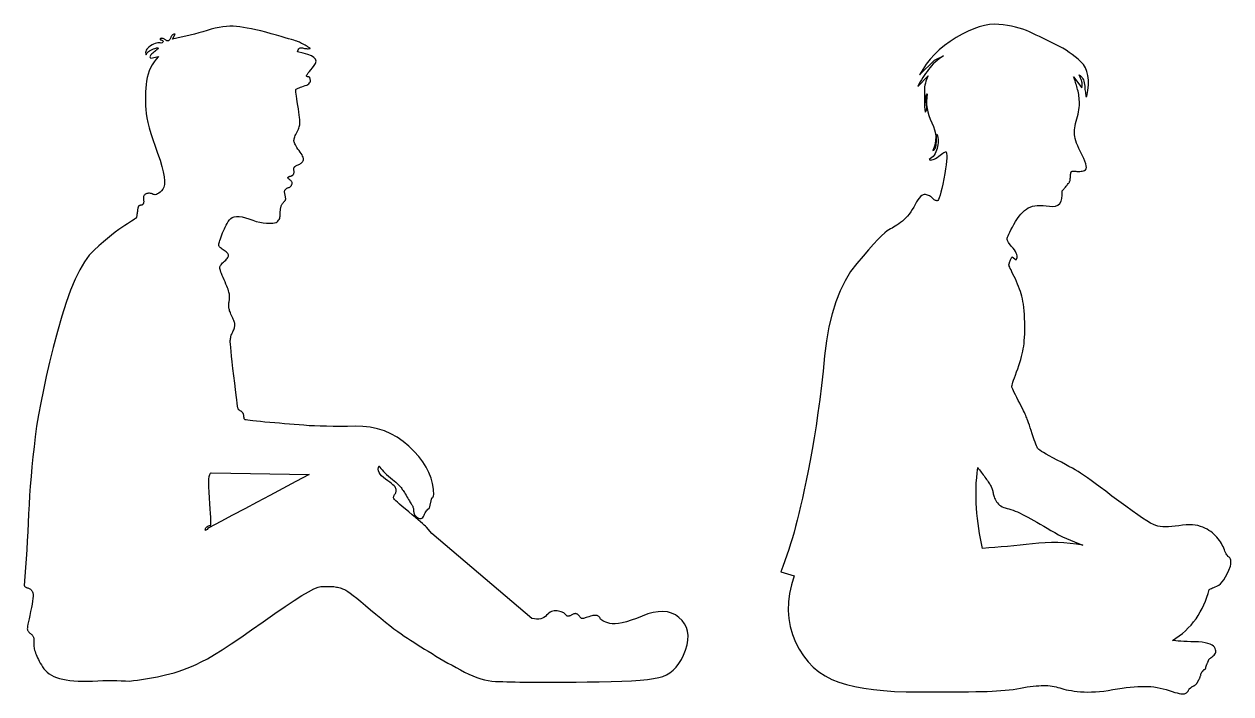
# Model space of a CAD drawing. Extents: x -1544 to 1638, y -679 to 310.
# Drawn here: x -6 to 1638, y -603 to 310 of the extents above; entities that cross this region are included whole.
import ezdxf

# ---------------------------------------------------------------- set-up
doc = ezdxf.new("R2010")
doc.units = 0
doc.header["$LTSCALE"] = 20
doc.layers.add('_____1', color=7, linetype='CONTINUOUS')

# ---------------------------------------------------------------- blocks, each defined once
blk = doc.blocks.new('____')
at = {"layer": '_____1', "color": 1, "flags": 128}
blk.add_lwpolyline([(1602.1, -361.3), (1602.6, -358.9), (1602.8, -356.8), (1602.9, -355), (1602.8, -353.3), (1602.5, -352), (1602, -350.9), (1601.4, -350), (1600.6, -349.4), (1599.8, -348.9), (1598.9, -348.1), (1598.1, -347.1), (1597.2, -345.9), (1596.4, -344.5), (1595.6, -342.9), (1594.8, -341.1), (1594, -339.1), (1593.2, -337), (1592.2, -334.8), (1591.1, -332.7), (1589.9, -330.6), (1588.6, -328.5), (1587.1, -326.3), (1585.5, -324.2), (1583.8, -322.1), (1581.9, -320), (1579.9, -318.1), (1577.7, -316.2), (1575.4, -314.4), (1572.9, -312.8), (1570.3, -311.2), (1567.5, -309.7), (1564.6, -308.3), (1561.4, -307.2), (1558, -306.2), (1554.3, -305.6), (1550.4, -305.2), (1546.2, -305.1), (1541.7, -305.2), (1537, -305.6), (1532, -306.3), (1527, -307), (1522.3, -307.5), (1517.9, -307.8), (1513.8, -307.9), (1510.1, -307.7), (1506.6, -307.4), (1503.4, -306.8), (1500.5, -306), (1497.4, -304.7), (1493.3, -302.6), (1488.4, -299.7), (1482.5, -295.9), (1475.8, -291.4), (1468.1, -286), (1459.6, -279.8), (1450.2, -272.8), (1440.8, -265.8), (1432.3, -259.4), (1424.7, -253.8), (1418, -248.9), (1412.3, -244.7), (1407.4, -241.2), (1403.5, -238.4), (1400.5, -236.3), (1397.7, -234.5), (1394.5, -232.5), (1390.8, -230.3), (1386.8, -228), (1382.2, -225.4), (1377.3, -222.7), (1371.9, -219.8), (1366.1, -216.8), (1360.4, -213.8), (1355.4, -211.1), (1351.1, -208.7), (1347.5, -206.6), (1344.6, -204.9), (1342.4, -203.5), (1340.9, -202.4), (1340.1, -201.6), (1339.5, -200.7), (1338.9, -199.3), (1338.1, -197.5), (1337.2, -195.2), (1336.1, -192.3), (1334.9, -189), (1333.6, -185.3), (1332.2, -181), (1330.8, -176.7), (1329.4, -172.8), (1328.2, -169.2), (1327.2, -166.1), (1326.2, -163.4), (1325.4, -161.1), (1324.6, -159.2), (1324, -157.7), (1323.4, -156.2), (1322.5, -154.3), (1321.5, -152.1), (1320.2, -149.5), (1318.7, -146.5), (1317.1, -143.2), (1315.2, -139.4), (1313.1, -135.4), (1311, -131.3), (1309.2, -127.8), (1307.7, -124.7), (1306.5, -122.2), (1305.5, -120.1), (1304.8, -118.4), (1304.4, -117.3), (1304.2, -116.6), (1304.3, -115.9), (1304.6, -114.7), (1305.1, -113), (1305.8, -110.8), (1306.8, -108), (1307.9, -104.8), (1309.2, -101), (1310.8, -96.7), (1312.4, -92.2), (1313.8, -87.9), (1315.2, -83.7), (1316.4, -79.7), (1317.4, -75.8), (1318.4, -72.1), (1319.2, -68.5), (1319.9, -65.1), (1320.5, -61.7), (1320.9, -57.9), (1321.3, -53.8), (1321.6, -49.5), (1321.8, -44.8), (1321.9, -39.9), (1322, -34.6), (1321.9, -29.1), (1321.7, -23.5), (1321.4, -18.3), (1321.1, -13.4), (1320.6, -8.8), (1320.1, -4.4), (1319.5, -0.5), (1318.7, 3.2), (1317.9, 6.6), (1317, 9.8), (1316, 13.1), (1314.8, 16.4), (1313.6, 19.8), (1312.2, 23.2), (1310.8, 26.6), (1309.2, 30.1), (1307.5, 33.6), (1305.8, 36.9), (1304.4, 39.9), (1303.2, 42.4), (1302.2, 44.5), (1301.4, 46.2), (1300.9, 47.5), (1300.5, 48.4), (1300.4, 48.9), (1300.4, 49.3), (1300.4, 49.8), (1300.6, 50.4), (1300.8, 51.1), (1301, 51.9), (1301.3, 52.8), (1301.7, 53.9), (1302.2, 55), (1302.6, 56.2), (1303, 57.2), (1303.4, 58.1), (1303.8, 58.8), (1304.1, 59.3), (1304.4, 59.8), (1304.7, 60), (1304.9, 60.2), (1304.9, 60.2), (1310.1, 56.3), (1310.9, 57.9), (1311.4, 59.6), (1311.4, 61.5), (1311.1, 63.4), (1310.4, 65.4), (1309.3, 67.6), (1307.8, 69.8), (1306, 72.1), (1304, 74.4), (1302.3, 76.4), (1300.9, 78.3), (1299.8, 80), (1298.9, 81.5), (1298.3, 82.7), (1297.9, 83.8), (1297.8, 84.6), (1297.9, 85.6), (1298.4, 87), (1299.1, 88.9), (1300.2, 91.2), (1301.5, 93.9), (1303.1, 97), (1305, 100.6), (1307.2, 104.6), (1309.5, 108.7), (1311.9, 112.4), (1314.3, 115.7), (1316.7, 118.7), (1319.2, 121.3), (1321.6, 123.6), (1324.1, 125.5), (1326.7, 127), (1329.3, 128.2), (1332.3, 129.2), (1335.5, 129.9), (1339, 130.3), (1342.8, 130.4), (1346.9, 130.3), (1351.2, 130), (1355.8, 129.3), (1360.2, 128.9), (1364, 129.4), (1367.1, 130.8), (1369.5, 133), (1371.4, 136), (1372.5, 139.9), (1373, 144.6), (1372.9, 150.2), (1372.9, 150.2), (1372.9, 150.2), (1373.3, 150.6), (1373.8, 151.1), (1374.3, 151.8), (1375, 152.5), (1375.7, 153.4), (1376.6, 154.4), (1377.5, 155.5), (1378.5, 156.7), (1379.5, 158), (1380.4, 159.1), (1381.1, 160.1), (1381.8, 160.9), (1382.3, 161.7), (1382.8, 162.3), (1383.1, 162.9), (1383.3, 163.3), (1383.5, 163.7), (1383.6, 164.2), (1383.7, 164.8), (1383.8, 165.5), (1383.9, 166.4), (1384, 167.3), (1384.1, 168.4), (1384.1, 169.5), (1384.2, 170.7), (1384.3, 171.8), (1384.4, 172.8), (1384.5, 173.6), (1384.7, 174.4), (1384.9, 175.1), (1385.1, 175.7), (1385.3, 176.1), (1385.7, 176.5), (1386.1, 176.8), (1386.7, 177), (1387.4, 177.2), (1388.3, 177.2), (1389.2, 177.2), (1390.4, 177.1), (1391.6, 176.9), (1392.9, 176.7), (1394.3, 176.6), (1395.7, 176.6), (1397.2, 176.7), (1398.7, 176.9), (1400.2, 177.2), (1401.8, 177.6), (1403.4, 178.1), (1404.7, 178.9), (1405.6, 180.2), (1406, 182), (1405.8, 184.4), (1405.2, 187.3), (1404, 190.7), (1402.3, 194.6), (1400.1, 199), (1397.8, 203.6), (1395.8, 207.8), (1394.1, 211.7), (1392.6, 215.3), (1391.4, 218.6), (1390.6, 221.5), (1390, 224.2), (1389.7, 226.5), (1389.6, 228.7), (1389.6, 231.1), (1389.8, 233.6), (1390.1, 236.3), (1390.6, 239.1), (1391.3, 242.1), (1392, 245.2), (1392.9, 248.4), (1393.9, 251.7), (1394.6, 254.9), (1395.3, 258), (1395.8, 260.9), (1396.1, 263.8), (1396.4, 266.6), (1396.4, 269.3), (1396.4, 271.9), (1396.2, 274.5), (1396, 276.9), (1395.7, 279.3), (1395.4, 281.7), (1395, 283.9), (1394.5, 286.1), (1394, 288.3), (1393.5, 290.4), (1392.9, 292.4), (1392.3, 294.4), (1391.7, 296.4), (1391.1, 298.3), (1390.4, 300.2), (1389.8, 302.1), (1389.1, 303.9), (1388.5, 305.7), (1388.5, 305.7), (1399.5, 290.8), (1399.8, 291.9), (1400.1, 293.1), (1400.3, 294.2), (1400.3, 295.4), (1400.3, 296.5), (1400.2, 297.6), (1399.9, 298.7), (1399.5, 299.7), (1399.1, 300.8), (1398.7, 301.9), (1398.3, 303), (1397.9, 304), (1397.5, 305.1), (1397, 306.2), (1396.6, 307.2), (1396.2, 308.3), (1396.2, 308.3), (1396.2, 308.3), (1397.7, 307.3), (1399, 306.1), (1400.2, 304.7), (1401.2, 303.2), (1402, 301.5), (1402.6, 299.6), (1403.1, 297.5), (1403.4, 295.3), (1403.6, 293), (1403.8, 290.8), (1404, 288.6), (1404.3, 286.6), (1404.5, 284.6), (1404.8, 282.7), (1405, 280.9), (1405.3, 279.1), (1405.3, 279.1), (1406.6, 279.1), (1408, 287.1), (1408.7, 294.6), (1408.7, 301.4), (1408, 307.6), (1406.7, 313.2), (1404.6, 318.2), (1401.9, 322.5), (1398.4, 326.3), (1394.6, 329.7), (1390.6, 333), (1386.6, 336.1), (1382.4, 339.1), (1378.2, 341.9), (1373.8, 344.6), (1369.4, 347.1), (1364.9, 349.5), (1360.3, 351.8), (1355.7, 354.1), (1351.1, 356.3), (1346.6, 358.5), (1342.1, 360.6), (1337.6, 362.7), (1333.1, 364.8), (1328.6, 366.9), (1324.1, 368.8), (1319.3, 370.5), (1314.4, 372.1), (1309.2, 373.5), (1303.8, 374.7), (1298.3, 375.8), (1292.5, 376.6), (1286.5, 377.3), (1280.3, 377.6), (1273.8, 377.1), (1266.9, 375.9), (1259.8, 374), (1252.4, 371.4), (1244.6, 368.1), (1236.6, 364.1), (1228.3, 359.3), (1220.1, 354.1), (1212.4, 348.5), (1205.4, 342.6), (1198.9, 336.4), (1193, 329.8), (1187.6, 323), (1182.8, 315.8), (1178.6, 308.3), (1178.6, 308.3), (1198.7, 328.3), (1198.7, 328.3), (1198.7, 328.3), (1198.7, 328.3), (1211, 334.2), (1208, 332.2), (1205.1, 330.1), (1202.4, 327.9), (1199.8, 325.7), (1197.3, 323.4), (1195, 320.9), (1192.8, 318.4), (1190.7, 315.8), (1188.8, 313.1), (1186.8, 310.4), (1184.9, 307.6), (1183.1, 304.7), (1181.2, 301.8), (1179.4, 298.8), (1177.7, 295.8), (1176, 292.7), (1176, 292.7), (1190.2, 307), (1189.1, 304.5), (1188, 302), (1187.2, 299.6), (1186.5, 297), (1185.9, 294.5), (1185.5, 291.9), (1185.3, 289.3), (1185.2, 286.7), (1185.2, 284), (1185.1, 281.4), (1185.1, 278.8), (1185.1, 276.1), (1185.1, 273.5), (1185.1, 270.8), (1185.1, 268.2), (1185.1, 265.5), (1185.1, 265.5), (1186.4, 257.7), (1187.1, 258.5), (1187.7, 259.4), (1188.1, 260.6), (1188.4, 261.9), (1188.5, 263.3), (1188.4, 265), (1188.2, 266.8), (1187.8, 268.8), (1187.4, 270.9), (1187.1, 272.8), (1187, 274.7), (1187.1, 276.4), (1187.3, 278.1), (1187.7, 279.6), (1188.2, 281), (1188.9, 282.4), (1188.9, 282.4), (1188.9, 282.4), (1188.3, 277.4), (1188, 272.5), (1188.2, 267.6), (1188.8, 262.7), (1189.8, 257.8), (1191.3, 252.9), (1193.1, 248), (1195.4, 243.1), (1197.5, 238.2), (1199.1, 233.4), (1200.2, 228.6), (1200.6, 223.9), (1200.5, 219.2), (1199.8, 214.5), (1198.6, 209.9), (1196.7, 205.3), (1196.7, 205.3), (1196.7, 205.3), (1197.8, 205.7), (1198.7, 206.5), (1199.5, 207.5), (1200.2, 208.9), (1200.7, 210.5), (1201.1, 212.3), (1201.3, 214.5), (1201.5, 216.9), (1201.5, 219.4), (1201.6, 221.5), (1201.7, 223.3), (1201.8, 224.7), (1202, 225.8), (1202.2, 226.7), (1202.3, 227.1), (1202.5, 227.3), (1202.5, 227.3), (1202.5, 227.3), (1203.1, 225.1), (1203.6, 222.8), (1203.8, 220.5), (1203.9, 218.1), (1203.8, 215.7), (1203.5, 213.2), (1203.1, 210.7), (1202.4, 208.1), (1201.7, 205.6), (1200.7, 203.3), (1199.6, 201.1), (1198.3, 199.1), (1196.9, 197.3), (1195.2, 195.7), (1193.5, 194.2), (1191.5, 193), (1191.5, 193), (1191.5, 193), (1192.7, 192.5), (1193.9, 192.3), (1195.3, 192.4), (1196.9, 192.9), (1198.6, 193.6), (1200.4, 194.6), (1202.4, 195.9), (1204.6, 197.5), (1206.7, 199.1), (1208.6, 200.5), (1210.2, 201.6), (1211.6, 202.4), (1212.8, 203.1), (1213.7, 203.4), (1214.4, 203.5), (1214.9, 203.3), (1214.9, 203.3), (1214.9, 203.3), (1215.4, 201.3), (1215.7, 198.5), (1215.7, 195), (1215.4, 190.8), (1214.9, 185.8), (1214.1, 180.2), (1213, 173.8), (1211.7, 166.7), (1210.2, 159.6), (1208.9, 153.6), (1207.6, 148.4), (1206.5, 144.2), (1205.4, 140.9), (1204.4, 138.6), (1203.5, 137.1), (1202.6, 136.7), (1201.9, 136.7), (1201.1, 136.9), (1200.3, 137.1), (1199.5, 137.5), (1198.6, 138.1), (1197.8, 138.7), (1197, 139.4), (1196.2, 140.3), (1195.3, 141.2), (1194.3, 142), (1193.3, 142.7), (1192.1, 143.4), (1190.9, 144), (1189.5, 144.5), (1188.1, 144.9), (1186.5, 145.2), (1184.9, 145.3), (1183.3, 144.8), (1181.6, 143.9), (1179.9, 142.4), (1178.1, 140.5), (1176.3, 138), (1174.5, 135.1), (1172.6, 131.7), (1170.7, 128.1), (1168.7, 124.7), (1166.6, 121.6), (1164.5, 118.6), (1162.2, 115.9), (1159.9, 113.4), (1157.5, 111.1), (1155.1, 109), (1152.6, 107.1), (1150.2, 105.3), (1147.8, 103.7), (1145.5, 102.2), (1143.2, 100.7), (1141, 99.5), (1138.9, 98.3), (1136.8, 97.3), (1134.3, 95.7), (1131, 93), (1126.8, 89), (1121.8, 83.9), (1115.9, 77.6), (1109.1, 70), (1101.6, 61.3), (1093.1, 51.4), (1084.6, 40.3), (1077, 27.8), (1070.3, 14), (1064.4, -1.1), (1059.3, -17.5), (1055.1, -35.3), (1051.7, -54.3), (1049.2, -74.7), (1047.1, -95.4), (1044.9, -115.2), (1042.5, -134.2), (1040.1, -152.5), (1037.6, -169.9), (1035, -186.5), (1032.3, -202.3), (1029.5, -217.3), (1026.7, -231.4), (1024, -244.8), (1021.4, -257.2), (1018.9, -268.9), (1016.5, -279.7), (1014.1, -289.7), (1011.8, -298.9), (1009.7, -307.2), (1007.5, -315.1), (1005.2, -323), (1002.8, -330.8), (1000.3, -338.6), (997.8, -346.3), (995.1, -354), (992.3, -361.7), (989.4, -369.3), (989.4, -369.3), (1007.6, -374.5), (1003.9, -386.7), (1001.4, -398.6), (1000, -410.3), (999.7, -421.8), (1000.5, -433), (1002.4, -443.9), (1005.4, -454.6), (1009.6, -465), (1014.6, -474.8), (1020.3, -483.8), (1026.7, -491.9), (1033.7, -499.2), (1041.4, -505.6), (1049.8, -511.1), (1058.8, -515.8), (1068.5, -519.6), (1079, -522.7), (1090.4, -525.5), (1102.6, -527.8), (1115.7, -529.7), (1129.6, -531.1), (1144.4, -532.2), (1160.1, -532.8), (1176.7, -533), (1193, -533), (1208.1, -532.9), (1221.8, -532.9), (1234.2, -532.8), (1245.3, -532.7), (1255.1, -532.5), (1263.6, -532.3), (1270.8, -532.2), (1277.3, -531.9), (1283.5, -531.6), (1289.5, -531.2), (1295.2, -530.6), (1300.8, -530.1), (1306.1, -529.4), (1311.2, -528.6), (1316.1, -527.8), (1320.8, -526.9), (1325.2, -526.2), (1329.5, -525.6), (1333.5, -525.1), (1337.3, -524.7), (1340.9, -524.4), (1344.3, -524.2), (1347.5, -524.1), (1350.6, -524.1), (1353.5, -524.3), (1356.4, -524.6), (1359.2, -524.9), (1362, -525.4), (1364.6, -526), (1367.2, -526.7), (1369.7, -527.5), (1372.3, -528.4), (1375.2, -529.1), (1378.3, -529.9), (1381.7, -530.5), (1385.4, -531.2), (1389.3, -531.7), (1393.5, -532.2), (1398, -532.7), (1402.7, -533), (1407.6, -533.1), (1412.8, -533), (1418.2, -532.8), (1423.8, -532.3), (1429.7, -531.7), (1435.8, -530.8), (1442.1, -529.8), (1448.4, -528.7), (1454.5, -527.8), (1460.3, -527), (1465.8, -526.4), (1471.1, -525.9), (1476, -525.6), (1480.8, -525.4), (1485.2, -525.3), (1489.5, -525.5), (1493.8, -525.7), (1498, -526.2), (1502.3, -526.8), (1506.5, -527.6), (1510.6, -528.6), (1514.8, -529.8), (1518.9, -531.1), (1522.8, -532.4), (1526.3, -533.5), (1529.5, -534.3), (1532.2, -535), (1534.6, -535.4), (1536.6, -535.6), (1538.2, -535.6), (1539.4, -535.3), (1540.4, -534.9), (1541.4, -534.5), (1542.2, -534), (1542.9, -533.5), (1543.5, -533), (1544.1, -532.3), (1544.5, -531.7), (1544.9, -531), (1545.2, -530.3), (1545.5, -529.7), (1545.8, -529.2), (1546.1, -528.8), (1546.3, -528.5), (1546.5, -528.2), (1546.7, -528.1), (1546.9, -528), (1547.1, -528), (1547.2, -527.9), (1547.4, -527.8), (1547.7, -527.7), (1547.9, -527.5), (1548.1, -527.3), (1548.4, -527.1), (1548.7, -526.8), (1549, -526.6), (1549.3, -526.3), (1549.7, -526), (1550.2, -525.7), (1550.7, -525.4), (1551.3, -525.1), (1551.9, -524.7), (1552.6, -524.4), (1553.2, -524), (1553.9, -523.7), (1554.4, -523.3), (1555, -522.8), (1555.5, -522.4), (1555.9, -521.9), (1556.3, -521.4), (1556.6, -520.9), (1556.9, -520.3), (1557.2, -519.9), (1557.4, -519.5), (1557.7, -519.1), (1557.8, -518.8), (1558, -518.5), (1558.1, -518.3), (1558.2, -518.2), (1558.3, -518), (1558.5, -517.7), (1558.6, -517.4), (1558.8, -517), (1559.1, -516.6), (1559.4, -516), (1559.7, -515.4), (1560, -514.7), (1560.4, -514), (1560.7, -513.3), (1561, -512.6), (1561.2, -511.9), (1561.5, -511.2), (1561.7, -510.6), (1561.8, -509.9), (1562, -509.3), (1562.1, -508.6), (1562.3, -508), (1562.5, -507.5), (1562.8, -506.9), (1563.1, -506.3), (1563.4, -505.8), (1563.8, -505.3), (1564.2, -504.8), (1564.6, -504.4), (1564.9, -504), (1565.2, -503.6), (1565.5, -503.3), (1565.7, -503.1), (1565.8, -502.9), (1565.9, -502.7), (1566, -502.6), (1566, -502.6), (1566.1, -502.5), (1566.2, -502.4), (1566.3, -502.4), (1566.5, -502.3), (1566.7, -502.3), (1567, -502.2), (1567.2, -502.2), (1567.5, -502.1), (1567.7, -501.9), (1568, -501.7), (1568.2, -501.4), (1568.4, -501), (1568.5, -500.6), (1568.6, -500), (1568.7, -499.4), (1568.9, -498.8), (1569, -498.1), (1569.2, -497.4), (1569.4, -496.8), (1569.7, -496.1), (1570, -495.4), (1570.3, -494.7), (1570.6, -494), (1571, -493.3), (1571.3, -492.6), (1571.6, -492), (1571.9, -491.5), (1572.1, -491), (1572.2, -490.5), (1572.3, -490.1), (1572.4, -489.7), (1572.6, -489.3), (1572.9, -488.8), (1573.4, -488.2), (1574.1, -487.5), (1575, -486.7), (1576.1, -485.8), (1577.3, -484.9), (1578.7, -483.8), (1580.1, -482.6), (1581.1, -481.4), (1581.8, -480), (1582.2, -478.6), (1582.2, -477.1), (1582, -475.5), (1581.4, -473.9), (1580.5, -472.1), (1579.1, -470.4), (1577.2, -469), (1574.7, -467.7), (1571.6, -466.7), (1567.9, -465.8), (1563.7, -465.2), (1558.9, -464.7), (1553.5, -464.5), (1548.1, -464.4), (1543.1, -464.2), (1538.6, -464), (1534.6, -463.8), (1531, -463.5), (1527.9, -463.2), (1525.3, -462.9), (1523.2, -462.6), (1523.2, -462.6), (1523.2, -462.6), (1527.9, -459.6), (1532.5, -456.4), (1536.8, -453.1), (1540.9, -449.5), (1544.8, -445.7), (1548.5, -441.7), (1552, -437.5), (1555.3, -433.1), (1558.3, -428.6), (1561.1, -423.9), (1563.7, -419.1), (1566.1, -414.1), (1568.2, -409.1), (1570, -403.9), (1571.7, -398.6), (1573.1, -393.2), (1573.1, -393.2), (1573.1, -393.2), (1573.5, -393.1), (1574.2, -392.8), (1575.1, -392.3), (1576.3, -391.8), (1577.8, -391.2), (1579.6, -390.5), (1581.6, -389.7), (1583.9, -388.7), (1586.3, -387.4), (1588.6, -385.5), (1591, -383), (1593.3, -379.9), (1595.5, -376.1), (1597.8, -371.8), (1600, -366.9), (1602.1, -361.3), (1602.1, -361.3)], dxfattribs=at)
blk.add_lwpolyline([(1264.3, -337.2), (1262.8, -330.5), (1261.5, -323.7), (1260.4, -316.9), (1259.3, -310.1), (1258.4, -303.2), (1257.5, -296.3), (1256.8, -289.4), (1256.3, -282.4), (1255.8, -275.5), (1255.6, -268.5), (1255.5, -261.6), (1255.6, -254.7), (1255.9, -247.8), (1256.4, -240.9), (1257, -234), (1257.8, -227.1), (1257.8, -227.1), (1257.8, -227.1), (1259, -228.7), (1260.2, -230.3), (1261.5, -231.9), (1262.7, -233.5), (1263.9, -235.2), (1265.1, -236.8), (1266.4, -238.4), (1267.6, -240.1), (1268.8, -241.7), (1269.9, -243.3), (1271, -244.8), (1272, -246.3), (1272.9, -247.7), (1273.8, -249), (1274.6, -250.3), (1275.3, -251.6), (1276, -252.8), (1276.6, -254), (1277.2, -255.2), (1277.6, -256.5), (1278, -257.7), (1278.4, -259), (1278.6, -260.2), (1278.8, -261.5), (1279, -262.8), (1279.3, -264.1), (1279.7, -265.5), (1280.3, -267), (1280.9, -268.6), (1281.7, -270.2), (1282.6, -271.8), (1283.6, -273.6), (1284.8, -275.3), (1286.1, -276.8), (1287.6, -278.2), (1289.3, -279.4), (1291.2, -280.5), (1293.2, -281.4), (1295.4, -282.1), (1297.9, -282.8), (1300.4, -283.4), (1303.1, -284.2), (1306, -285.2), (1309, -286.3), (1312.2, -287.6), (1315.5, -289.1), (1318.9, -290.8), (1322.5, -292.7), (1326.2, -294.7), (1330.2, -296.9), (1334.3, -299.2), (1338.6, -301.6), (1343.1, -304.2), (1347.7, -306.9), (1352.6, -309.7), (1357.6, -312.7), (1362.8, -315.7), (1368, -318.6), (1373.3, -321.3), (1378.7, -323.8), (1384.1, -326.2), (1389.7, -328.5), (1395.3, -330.7), (1400.9, -332.7), (1400.9, -332.7), (1400.9, -332.7), (1392.4, -331.4), (1383.9, -330.5), (1375.4, -329.8), (1366.8, -329.4), (1358.3, -329.4), (1349.7, -329.6), (1341.2, -330.2), (1332.6, -331), (1324, -332), (1315.5, -332.9), (1306.9, -333.7), (1298.4, -334.5), (1289.9, -335.3), (1281.3, -336), (1272.8, -336.6), (1264.3, -337.2), (1264.3, -337.2), (1264.3, -337.2)], close=True, dxfattribs=at)

msp = doc.modelspace()

# ---------------------------------------------------------------- linework, layer by layer
at = {"layer": '_____1', "color": 1, "flags": 128}
for points in [[(529.9, -362.5), (531.2, -363.3), (532.4, -363.7), (533.6, -363.8), (534.8, -363.6), (535.8, -363), (536.9, -362.1), (537.8, -360.8), (538.7, -359.3), (539.5, -357.6), (540.4, -356), (541.3, -354.6), (542.2, -353.3), (543.2, -352.1), (544.1, -351.1), (545.1, -350.2), (546.1, -349.4), (546.1, -349.4), (549.5, -335.7), (550.2, -335.5), (550.9, -335), (551.4, -334.1), (551.7, -332.8), (551.9, -331.1), (551.9, -329), (551.8, -326.5), (551.6, -323.7), (551.6, -323.7), (550.3, -316.1), (548.3, -308.6), (545.3, -301.1), (541.6, -293.8), (537, -286.5), (531.5, -279.3), (525.3, -272.1), (518.1, -265.1), (510.4, -258.5), (502.2, -252.8), (493.7, -248), (484.7, -244.2), (475.3, -241.2), (465.5, -239.2), (455.4, -238), (444.8, -237.8), (434.2, -238), (424.2, -238), (414.7, -238), (405.8, -237.9), (397.3, -237.7), (389.4, -237.4), (382, -237.1), (375.1, -236.6), (368.5, -236.1), (361.9, -235.5), (355.2, -235), (348.6, -234.4), (341.9, -233.9), (335.3, -233.3), (328.6, -232.7), (321.9, -232.1), (315.7, -231.6), (310.2, -231), (305.5, -230.5), (301.7, -230.1), (298.6, -229.7), (296.4, -229.3), (294.9, -229), (294.3, -228.7), (294.1, -228.4), (293.9, -228), (293.7, -227.6), (293.6, -227.1), (293.5, -226.6), (293.4, -226), (293.3, -225.4), (293.3, -224.7), (293.2, -224), (293.2, -223.3), (293, -222.6), (292.9, -222), (292.7, -221.4), (292.5, -220.9), (292.3, -220.4), (292, -219.9), (291.7, -219.5), (291.3, -219), (290.9, -218.6), (290.5, -218.2), (290, -217.8), (289.4, -217.5), (288.9, -217.1), (288.3, -216.8), (287.7, -216.5), (287.2, -216.1), (286.7, -215.8), (286.3, -215.4), (285.9, -215), (285.6, -214.6), (285.3, -214.1), (285.2, -213.7), (284.9, -212.6), (284.6, -210.3), (284.1, -206.6), (283.4, -201.7), (282.6, -195.5), (281.7, -188), (280.7, -179.3), (279.5, -169.2), (278.3, -159.1), (277.3, -150.2), (276.5, -142.5), (275.8, -135.9), (275.3, -130.4), (274.9, -126.1), (274.7, -123), (274.7, -121.1), (274.8, -119.7), (275, -118.3), (275.3, -116.9), (275.6, -115.4), (276.1, -113.9), (276.6, -112.4), (277.3, -110.9), (278, -109.3), (278.7, -107.8), (279.3, -106.3), (279.9, -105), (280.3, -103.7), (280.6, -102.5), (280.8, -101.4), (281, -100.4), (281, -99.5), (280.9, -98.5), (280.7, -97.5), (280.4, -96.3), (280, -95), (279.5, -93.5), (278.8, -92), (278.1, -90.3), (277.2, -88.5), (276.4, -86.7), (275.6, -85), (274.9, -83.4), (274.3, -81.9), (273.8, -80.5), (273.4, -79.2), (273.1, -77.9), (272.9, -76.8), (272.8, -75.7), (272.7, -74.6), (272.6, -73.4), (272.7, -72.2), (272.7, -71), (272.9, -69.7), (273, -68.4), (273.3, -67.1), (273.5, -65.8), (273.7, -64.5), (273.8, -63.1), (273.8, -61.8), (273.7, -60.4), (273.6, -59.1), (273.4, -57.7), (273.2, -56.4), (272.8, -54.9), (272.3, -53.2), (271.7, -51.2), (270.9, -49.1), (269.9, -46.7), (268.8, -44.1), (267.6, -41.2), (266.2, -38.1), (264.8, -35.1), (263.6, -32.3), (262.7, -29.8), (261.8, -27.6), (261.2, -25.7), (260.8, -24.1), (260.5, -22.7), (260.5, -21.7), (260.6, -20.7), (260.9, -19.7), (261.4, -18.7), (262.1, -17.6), (263, -16.4), (264.1, -15.2), (265.4, -14), (266.9, -12.7), (268.4, -11.4), (269.6, -10.1), (270.6, -9), (271.4, -7.9), (271.9, -6.8), (272.2, -5.9), (272.3, -5), (272.1, -4.1), (271.8, -3.3), (271.3, -2.5), (270.7, -1.7), (269.9, -0.8), (268.9, 0.1), (267.8, 1), (266.5, 1.9), (265.1, 2.8), (263.7, 3.7), (262.5, 4.6), (261.5, 5.4), (260.6, 6.2), (259.9, 6.9), (259.4, 7.7), (259.1, 8.3), (259, 9), (259, 9.7), (259.2, 10.8), (259.5, 12.1), (259.9, 13.7), (260.5, 15.6), (261.2, 17.7), (262.1, 20.2), (263.1, 22.9), (264.2, 25.7), (265.4, 28.5), (266.6, 31.1), (267.8, 33.7), (269.2, 36.3), (270.5, 38.7), (272, 41.1), (273.5, 43.4), (275.2, 45.4), (277.4, 46.8), (280, 47.8), (283.1, 48.2), (286.7, 48.1), (290.7, 47.5), (295.2, 46.4), (300.1, 44.7), (305.2, 42.9), (310.1, 41.5), (315, 40.4), (319.6, 39.6), (324.2, 39.1), (328.6, 39), (332.8, 39.2), (337, 39.7), (337, 39.7), (338.4, 40.7), (339.6, 41.8), (340.6, 43), (341.4, 44.2), (342, 45.6), (342.4, 47.1), (342.7, 48.7), (342.7, 50.4), (342.7, 52.1), (342.7, 53.7), (342.8, 55.2), (342.9, 56.5), (343, 57.8), (343.2, 59), (343.4, 60), (343.6, 61), (343.9, 61.9), (344.2, 62.7), (344.6, 63.5), (345.1, 64.3), (345.5, 65.1), (346, 65.8), (346.6, 66.6), (347.2, 67.2), (347.8, 67.9), (348.3, 68.5), (348.8, 69.1), (349.2, 69.6), (349.5, 70.1), (349.8, 70.5), (350, 70.9), (350.1, 71.2), (350.2, 71.6), (350.2, 72.1), (350.2, 72.7), (350.1, 73.4), (350, 74.3), (349.8, 75.2), (349.6, 76.3), (349.3, 77.5), (349, 78.7), (348.8, 79.8), (348.7, 80.8), (348.7, 81.8), (348.7, 82.6), (348.9, 83.4), (349.1, 84), (349.4, 84.6), (349.8, 85.1), (350.2, 85.6), (350.7, 86), (351.2, 86.4), (351.9, 86.8), (352.6, 87.1), (353.3, 87.3), (354.1, 87.5), (354.9, 87.8), (355.7, 88.1), (356.3, 88.5), (356.9, 89), (357.4, 89.6), (357.9, 90.3), (358.3, 91.1), (358.6, 91.9), (358.8, 92.8), (358.8, 93.6), (358.8, 94.4), (358.5, 95.2), (358.2, 95.9), (357.6, 96.6), (357, 97.2), (356.2, 97.8), (355.4, 98.4), (354.7, 98.9), (354.1, 99.4), (353.7, 99.8), (353.4, 100.3), (353.2, 100.6), (353.2, 101), (353.2, 101.3), (353.4, 101.6), (353.7, 101.9), (354, 102.1), (354.4, 102.3), (354.9, 102.6), (355.4, 102.8), (356, 103), (356.7, 103.1), (357.5, 103.3), (358.1, 103.6), (358.7, 103.8), (359.3, 104.1), (359.7, 104.5), (360.2, 104.8), (360.5, 105.3), (360.8, 105.7), (361.1, 106.2), (361.3, 106.7), (361.5, 107.3), (361.6, 107.9), (361.6, 108.6), (361.6, 109.3), (361.6, 110), (361.4, 110.8), (361.3, 111.5), (361.3, 112.2), (361.3, 112.9), (361.3, 113.5), (361.4, 114), (361.5, 114.5), (361.7, 114.9), (362, 115.3), (362.3, 115.7), (362.7, 116.1), (363.3, 116.5), (364, 117), (364.9, 117.5), (365.9, 118), (367, 118.5), (368.2, 119.1), (369.4, 119.6), (370.5, 120.3), (371.5, 121), (372.3, 121.7), (373, 122.5), (373.6, 123.4), (374, 124.2), (374.3, 125.2), (374.4, 126.2), (374.3, 127.4), (374, 128.8), (373.3, 130.3), (372.5, 132), (371.4, 133.8), (370.1, 135.8), (368.5, 138), (366.9, 140.1), (365.5, 142.1), (364.4, 144), (363.4, 145.7), (362.6, 147.2), (362, 148.5), (361.6, 149.7), (361.5, 150.8), (361.4, 151.8), (361.6, 152.9), (361.8, 154.1), (362.2, 155.5), (362.7, 156.9), (363.3, 158.5), (364.1, 160.1), (365, 161.9), (365.9, 163.7), (366.7, 165.4), (367.5, 167.1), (368.1, 168.7), (368.6, 170.2), (369, 171.7), (369.3, 173), (369.5, 174.4), (369.6, 175.9), (369.5, 177.9), (369.4, 180.3), (369.1, 183.3), (368.7, 186.6), (368.1, 190.5), (367.5, 194.8), (366.7, 199.6), (365.9, 204.3), (365.2, 208.5), (364.7, 212.1), (364.3, 215), (364.1, 217.5), (364, 219.3), (364, 220.5), (364.2, 221.2), (364.5, 221.6), (365.2, 222.1), (366.1, 222.6), (367.3, 223.1), (368.7, 223.7), (370.4, 224.3), (372.4, 225), (374.6, 225.7), (376.9, 226.5), (378.8, 227.3), (380.4, 228.2), (381.7, 229.2), (382.7, 230.3), (383.4, 231.4), (383.8, 232.5), (383.8, 233.8), (383.7, 234.9), (383.5, 236), (383.3, 236.8), (383, 237.5), (382.7, 238), (382.3, 238.3), (381.8, 238.5), (381.3, 238.5), (380.8, 238.4), (380.4, 238.4), (379.9, 238.5), (379.6, 238.6), (379.3, 238.8), (379, 239), (378.8, 239.3), (378.7, 239.6), (378.7, 240.2), (379.2, 241.1), (379.9, 242.3), (381, 243.9), (382.5, 245.9), (384.3, 248.2), (386.5, 250.8), (389, 253.8), (391, 256.9), (391.6, 259.7), (390.9, 262.4), (388.7, 264.8), (385.2, 267), (380.2, 269), (373.9, 270.8), (366.2, 272.4), (366.2, 272.4), (366.7, 274.1), (367.4, 275.4), (368.1, 276.5), (368.9, 277.4), (369.9, 277.9), (370.9, 278.2), (372.1, 278.2), (373.3, 278), (374.6, 277.6), (375.9, 277.3), (377.2, 277.1), (378.5, 277), (379.7, 276.9), (381, 276.9), (382.3, 277), (383.5, 277.2), (383.5, 277.2), (383.5, 277.4), (383.2, 277.7), (382.7, 278.1), (381.9, 278.6), (381, 279.2), (379.8, 279.9), (378.3, 280.7), (376.7, 281.6), (375, 282.5), (373.3, 283.4), (371.8, 284.2), (370.3, 284.9), (368.9, 285.6), (367.6, 286.1), (366.3, 286.7), (365.2, 287.1), (363.6, 287.7), (361.3, 288.4), (358.2, 289.4), (354.2, 290.5), (349.5, 291.9), (344, 293.5), (337.6, 295.3), (330.5, 297.3), (323.2, 299.3), (316.2, 301.1), (309.7, 302.6), (303.6, 304), (297.9, 305.1), (292.6, 306), (287.7, 306.7), (283.2, 307.2), (278.8, 307.5), (274.2, 307.5), (269.5, 307.2), (264.6, 306.6), (259.5, 305.8), (254.2, 304.7), (248.8, 303.4), (243.2, 301.7), (237.4, 300), (231.6, 298.4), (225.8, 296.8), (219.9, 295.3), (213.9, 293.8), (207.9, 292.4), (201.9, 291.1), (195.7, 289.8), (195.7, 289.8), (199.7, 296.9), (198.6, 296.8), (197.6, 296.5), (196.7, 296.1), (195.9, 295.6), (195.2, 295), (194.5, 294.2), (194, 293.3), (193.5, 292.2), (193.1, 291.2), (192.7, 290.3), (192.3, 289.5), (191.9, 288.8), (191.5, 288.3), (191, 287.9), (190.6, 287.6), (190.2, 287.4), (189.8, 287.4), (189.4, 287.4), (188.8, 287.5), (188.3, 287.7), (187.7, 288), (187, 288.4), (186.3, 288.8), (185.6, 289.4), (184.8, 289.9), (184.1, 290.3), (183.4, 290.6), (182.6, 290.9), (181.9, 291), (181.3, 291.1), (180.6, 291), (179.9, 290.8), (179.4, 290.6), (179.1, 290.4), (178.9, 290.1), (179, 289.8), (179.2, 289.5), (179.7, 289.1), (180.4, 288.8), (181.2, 288.4), (182.1, 287.9), (182.6, 287.5), (183, 287), (183, 286.5), (182.8, 286), (182.4, 285.4), (181.7, 284.9), (180.7, 284.3), (180.7, 284.3), (179.3, 284.7), (177.7, 284.9), (176, 284.8), (174.2, 284.4), (172.2, 283.9), (170.2, 283), (168.1, 282), (165.8, 280.6), (163.8, 279.2), (162.1, 277.7), (160.8, 276.2), (159.9, 274.7), (159.4, 273.2), (159.2, 271.6), (159.5, 270.1), (160.2, 268.5), (160.2, 268.5), (160.4, 269.4), (160.8, 270.3), (161.4, 271.2), (162.3, 272.1), (163.4, 273), (164.7, 273.9), (166.3, 274.8), (168.2, 275.7), (170, 276.6), (171.7, 277.2), (173.1, 277.7), (174.3, 278), (175.2, 278), (176, 277.9), (176.5, 277.6), (176.8, 277.2), (176.8, 277.2), (176.3, 276.8), (175.6, 276.3), (174.8, 275.7), (173.9, 275), (172.9, 274.2), (171.7, 273.2), (170.4, 272.2), (169, 271), (167.6, 269.8), (166.6, 268.7), (165.8, 267.6), (165.3, 266.7), (165.2, 265.8), (165.3, 265.1), (165.8, 264.4), (166.5, 263.8), (166.5, 263.8), (176.8, 266.1), (173.6, 262.5), (170.8, 258.8), (168.3, 254.9), (166.1, 250.8), (164.3, 246.5), (162.8, 242.1), (161.6, 237.6), (160.7, 232.8), (160.1, 228), (159.7, 223.1), (159.3, 218.3), (159.1, 213.4), (159, 208.5), (159, 203.7), (159.2, 198.8), (159.5, 193.9), (160.1, 188.6), (161.1, 182.8), (162.5, 176.3), (164.3, 169.2), (166.5, 161.4), (169.1, 153.1), (172.1, 144.1), (175.6, 134.4), (178.9, 125), (181.5, 116.4), (183.4, 108.9), (184.6, 102.2), (185.1, 96.6), (185, 91.8), (184.1, 88), (182.6, 85.2), (180.8, 83), (179, 81.2), (177.3, 79.8), (175.6, 78.8), (174, 78.1), (172.5, 77.8), (171.1, 77.9), (169.7, 78.3), (168.4, 78.9), (167.1, 79.3), (165.8, 79.6), (164.5, 79.7), (163.3, 79.7), (162.1, 79.6), (161, 79.4), (159.9, 79), (158.8, 78.4), (158, 77.8), (157.3, 77.1), (156.8, 76.3), (156.4, 75.4), (156.2, 74.5), (156.2, 73.4), (156.3, 72.2), (156.5, 71), (156.6, 69.9), (156.7, 68.9), (156.7, 68), (156.6, 67.2), (156.5, 66.5), (156.3, 65.8), (156, 65.3), (155.7, 64.8), (155.4, 64.4), (155, 64), (154.6, 63.8), (154.2, 63.6), (153.7, 63.4), (153.2, 63.4), (152.7, 63.4), (152.2, 63.4), (151.7, 63.3), (151.2, 63.2), (150.8, 63.1), (150.4, 62.8), (150.1, 62.5), (149.8, 62.1), (149.5, 61.7), (149.3, 61.2), (149.1, 60.5), (148.9, 59.7), (148.6, 58.7), (148.4, 57.7), (148.2, 56.4), (148, 55.1), (147.9, 53.6), (147.7, 52.1), (147.5, 50.7), (147.3, 49.6), (147.2, 48.6), (147, 47.8), (146.8, 47.1), (146.7, 46.6), (146.5, 46.3), (146.2, 46), (145.3, 45.3), (144, 44.4), (142.3, 43.2), (140.1, 41.8), (137.5, 40.1), (134.4, 38.1), (130.9, 35.8), (126.9, 33.2), (122.6, 30.2), (117.9, 26.7), (112.9, 22.7), (107.5, 18.3), (101.7, 13.5), (95.5, 8.2), (89, 2.4), (82.4, -4.5), (75.9, -13.5), (69.5, -24.4), (63.2, -37.3), (57, -52.3), (50.9, -69.1), (44.9, -88), (39.1, -108.9), (33.5, -130.3), (28.5, -150.6), (23.9, -170), (19.9, -188.4), (16.4, -205.8), (13.3, -222.3), (10.8, -237.7), (8.8, -252.2), (7.2, -266), (5.7, -279.7), (4.3, -293.1), (3.1, -306.4), (2, -319.4), (1.2, -332.2), (0.4, -344.8), (-0.2, -357.2), (-0.7, -369.4), (-1.3, -381.7), (-2, -394), (-2.7, -406.2), (-3.5, -418.5), (-4.4, -430.7), (-5.3, -442.9), (-6.3, -455.1), (-6.3, -455.1), (-6, -455.6), (-5.7, -456.1), (-5.3, -456.6), (-4.7, -457), (-4, -457.4), (-3.2, -457.7), (-2.4, -458), (-1.4, -458.3), (-0.3, -458.6), (0.6, -459), (1.6, -459.5), (2.4, -460.1), (3.2, -460.9), (3.9, -461.7), (4.6, -462.7), (5.3, -463.8), (5.7, -465.2), (6, -467.2), (6, -469.7), (5.8, -472.8), (5.3, -476.4), (4.6, -480.5), (3.7, -485.2), (2.6, -490.5), (1.4, -495.7), (0.4, -500.3), (-0.4, -504.3), (-1.1, -507.7), (-1.6, -510.4), (-1.8, -512.6), (-2, -514.2), (-1.9, -515.1), (-1.7, -515.8), (-1.4, -516.4), (-1, -517.1), (-0.5, -517.8), (0.1, -518.5), (0.7, -519.2), (1.5, -519.9), (2.4, -520.6), (3.3, -521.3), (4, -522), (4.7, -522.7), (5.3, -523.4), (5.8, -524), (6.2, -524.7), (6.5, -525.3), (6.7, -526), (6.9, -526.6), (7, -527.4), (7, -528.2), (7.1, -529.2), (7.1, -530.2), (7, -531.3), (7, -532.5), (6.9, -533.8), (6.8, -535.2), (6.8, -536.6), (7, -538.2), (7.2, -539.8), (7.5, -541.5), (8, -543.3), (8.6, -545.1), (9.2, -547.1), (10, -549.1), (10.9, -551.2), (11.9, -553.5), (13.1, -555.8), (14.3, -558.2), (15.7, -560.7), (17.2, -563.3), (18.8, -566), (20.6, -568.6), (22.8, -571.1), (25.2, -573.3), (27.9, -575.4), (31, -577.3), (34.4, -579), (38, -580.5), (42, -581.8), (46.3, -582.9), (51, -583.8), (56.1, -584.6), (61.5, -585.1), (67.3, -585.4), (73.5, -585.6), (80.1, -585.5), (87, -585.3), (94, -585), (100.8, -584.7), (107.4, -584.6), (113.8, -584.6), (120, -584.6), (126, -584.8), (131.8, -585), (137.3, -585.3), (137.3, -585.3), (142.8, -584.7), (148.3, -584), (153.8, -583.2), (159.3, -582.3), (164.7, -581.4), (170.2, -580.4), (175.7, -579.4), (181.1, -578.3), (186.6, -577), (192.3, -575.6), (198, -573.9), (203.8, -572.1), (209.8, -570), (215.8, -567.8), (222, -565.3), (228.3, -562.7), (235.2, -559.3), (243.5, -554.9), (253, -549.3), (263.8, -542.6), (275.8, -534.7), (289.2, -525.8), (303.8, -515.6), (319.7, -504.4), (335.4, -493.3), (349.4, -483.7), (361.7, -475.5), (372.4, -468.8), (381.4, -463.5), (388.7, -459.7), (394.3, -457.3), (398.3, -456.4), (401.3, -456.3), (404.2, -456.2), (406.8, -456.2), (409.4, -456.2), (411.7, -456.3), (413.8, -456.4), (415.8, -456.6), (417.6, -456.9), (419.3, -457.2), (421, -457.5), (422.7, -457.9), (424.3, -458.4), (425.8, -458.8), (427.4, -459.4), (428.9, -459.9), (430.4, -460.5), (432.2, -461.5), (434.8, -463.2), (438.1, -465.6), (442.2, -468.7), (447, -472.5), (452.5, -477), (458.8, -482.2), (465.8, -488.1), (473, -494.1), (479.8, -499.7), (486.1, -504.9), (492.1, -509.6), (497.6, -513.9), (502.8, -517.7), (507.5, -521.1), (511.8, -524), (516, -526.8), (520.3, -529.6), (524.8, -532.5), (529.5, -535.5), (534.3, -538.5), (539.2, -541.6), (544.3, -544.7), (549.6, -547.9), (554.9, -551.2), (560.3, -554.4), (565.8, -557.6), (571.3, -560.7), (576.9, -563.8), (582.5, -566.9), (588.2, -570), (593.9, -573), (599.6, -575.9), (605.2, -578.4), (610.6, -580.5), (616, -582.3), (621.2, -583.7), (626.2, -584.7), (631.2, -585.4), (636, -585.8), (640.9, -586), (646, -586.1), (651.4, -586.3), (657.1, -586.4), (663, -586.5), (669.2, -586.6), (675.6, -586.8), (682.3, -586.8), (689.8, -586.9), (698.5, -587), (708.5, -586.9), (719.7, -586.9), (732.3, -586.8), (746.1, -586.7), (761.1, -586.5), (777.5, -586.3), (793.7, -586), (808.3, -585.6), (821.5, -584.9), (833.1, -584.1), (843.1, -583.1), (851.6, -581.9), (858.6, -580.5), (864.1, -579), (864.1, -579), (869.1, -576.9), (873.9, -574), (878.2, -570.5), (882.3, -566.4), (886, -561.5), (889.4, -556), (892.4, -549.9), (895.1, -543), (897.2, -536), (898.4, -529.4), (898.6, -523.3), (898, -517.5), (896.4, -512.1), (893.9, -507.2), (890.5, -502.6), (886.2, -498.5), (886.2, -498.5), (881.4, -495.1), (876.1, -492.7), (870.4, -491.1), (864.4, -490.4), (857.9, -490.7), (850.9, -491.8), (843.6, -493.8), (835.8, -496.7), (828.2, -499.8), (821.1, -502.3), (814.7, -504.4), (808.9, -505.9), (803.7, -506.8), (799.1, -507.3), (795.2, -507.2), (791.9, -506.6), (789, -505.7), (786.5, -504.8), (784.4, -504), (782.6, -503.2), (781.1, -502.4), (780, -501.6), (779.3, -500.9), (778.9, -500.1), (778.6, -499.4), (778.3, -498.8), (777.9, -498.2), (777.4, -497.6), (776.9, -497.1), (776.2, -496.7), (775.5, -496.3), (774.7, -496), (773.8, -495.8), (772.8, -495.7), (771.6, -495.7), (770.3, -495.8), (768.8, -496.1), (767.2, -496.5), (765.4, -497), (763.5, -497.6), (761.6, -498.3), (759.9, -498.8), (758.5, -499.3), (757.2, -499.6), (756.1, -499.9), (755.3, -500.1), (754.6, -500.2), (754.2, -500.2), (753.8, -500.1), (753.4, -499.9), (753, -499.6), (752.6, -499.3), (752.1, -498.8), (751.6, -498.3), (751.1, -497.7), (750.5, -497), (750, -496.3), (749.4, -495.6), (748.8, -495.1), (748.3, -494.6), (747.7, -494.2), (747.2, -493.9), (746.7, -493.7), (746.1, -493.5), (745.6, -493.4), (745, -493.4), (744.3, -493.5), (743.6, -493.6), (742.9, -493.8), (742.1, -494.2), (741.2, -494.6), (740.3, -495.1), (739.4, -495.5), (738.6, -496), (737.8, -496.3), (737.1, -496.6), (736.4, -496.8), (735.8, -496.9), (735.3, -497), (734.9, -497), (734.4, -496.9), (734, -496.7), (733.5, -496.4), (733, -496.1), (732.5, -495.6), (731.9, -495.1), (731.3, -494.5), (730.8, -493.8), (730.1, -493.1), (729.2, -492.4), (728.1, -491.8), (726.9, -491.3), (725.5, -490.8), (723.8, -490.4), (722, -490), (720.1, -489.7), (718, -489.5), (716, -489.6), (714.1, -489.9), (712.3, -490.6), (710.6, -491.4), (708.9, -492.6), (707.3, -494), (705.7, -495.6), (704.1, -497.3), (702.2, -498.6), (700.1, -499.6), (697.7, -500.3), (695.1, -500.7), (692.2, -500.8), (689.1, -500.6), (685.8, -500.1), (685.8, -500.1), (549.2, -384.1), (542.1, -375.4), (540.9, -374.2), (539.1, -372.6), (536.8, -370.6), (534, -368.2), (530.7, -365.4), (526.9, -362.2), (522.6, -358.7), (517.8, -354.7), (513.1, -350.7), (508.9, -347.2), (505.4, -344.2), (502.6, -341.6), (500.3, -339.5), (498.7, -337.8), (497.6, -336.5), (497.2, -335.7), (497.2, -335.1), (497.2, -334.5), (497.4, -333.8), (497.6, -333.2), (497.8, -332.5), (498.2, -331.7), (498.6, -331), (499.2, -330.2), (499.7, -329.4), (500.1, -328.5), (500.4, -327.7), (500.6, -326.8), (500.7, -325.9), (500.7, -324.9), (500.6, -323.9), (500.4, -322.9), (500, -321.9), (499.2, -320.6), (498, -319.2), (496.4, -317.7), (494.4, -315.9), (492.1, -314.1), (489.4, -312.1), (486.3, -309.9), (483.3, -307.6), (480.8, -305.3), (478.9, -303.1), (477.5, -300.8), (476.7, -298.6), (476.4, -296.3), (476.6, -294), (477.4, -291.8), (477.4, -291.8), (478.6, -293.6), (480, -295.5), (481.6, -297.5), (483.5, -299.5), (485.5, -301.6), (487.8, -303.7), (490.3, -305.9), (493, -308.1), (495.7, -310.3), (498.1, -312.3), (500.3, -314.2), (502.2, -316), (503.9, -317.6), (505.3, -319), (506.5, -320.3), (507.4, -321.5), (508.3, -322.6), (509.1, -323.9), (510.1, -325.3), (511, -326.8), (512.1, -328.4), (513.1, -330.2), (514.3, -332), (515.4, -334.1), (516.6, -336), (517.7, -337.9), (518.7, -339.5), (519.6, -341), (520.4, -342.3), (521.1, -343.5), (521.8, -344.5), (522.4, -345.4), (522.8, -346.2), (523.3, -347), (523.6, -348), (523.9, -349), (524.2, -350), (524.3, -351.2), (524.4, -352.4), (524.5, -353.6), (524.6, -354.9), (524.8, -356.1), (525.2, -357.3), (525.8, -358.5), (526.6, -359.5), (527.5, -360.6), (528.6, -361.6), (529.9, -362.5), (529.9, -362.5)], [(247.8, -373), (248.1, -371.7), (248.2, -369.5), (248.2, -366.2), (248.1, -362), (247.8, -356.9), (247.4, -350.7), (247, -343.6), (246.3, -335.6), (245.8, -327.6), (245.5, -320.6), (245.4, -314.7), (245.6, -309.9), (246, -306.2), (246.6, -303.5), (247.5, -301.8), (248.6, -301.2), (248.6, -301.2), (382, -303.6), (363.9, -313.3), (346.1, -322.8), (328.6, -332.1), (311.4, -341.3), (294.5, -350.3), (277.9, -359.1), (261.6, -367.7), (245.6, -376.2), (245.6, -376.2), (244.3, -377.5), (243.1, -378.5), (242.2, -379.3), (241.5, -379.7), (241, -379.8), (240.7, -379.5), (240.6, -379), (240.7, -378.1), (241, -377.2), (241.5, -376.3), (242.1, -375.5), (242.9, -374.9), (243.9, -374.3), (245, -373.8), (246.3, -373.4), (247.8, -373), (247.8, -373)]]:
    msp.add_lwpolyline(points, close=True, dxfattribs=at)

# ---------------------------------------------------------------- block references
at = {"layer": '_____1', "color": 7}
msp.add_blockref('____', (35.5, -67.2), dxfattribs=at)

doc.saveas('drawing.dxf')
